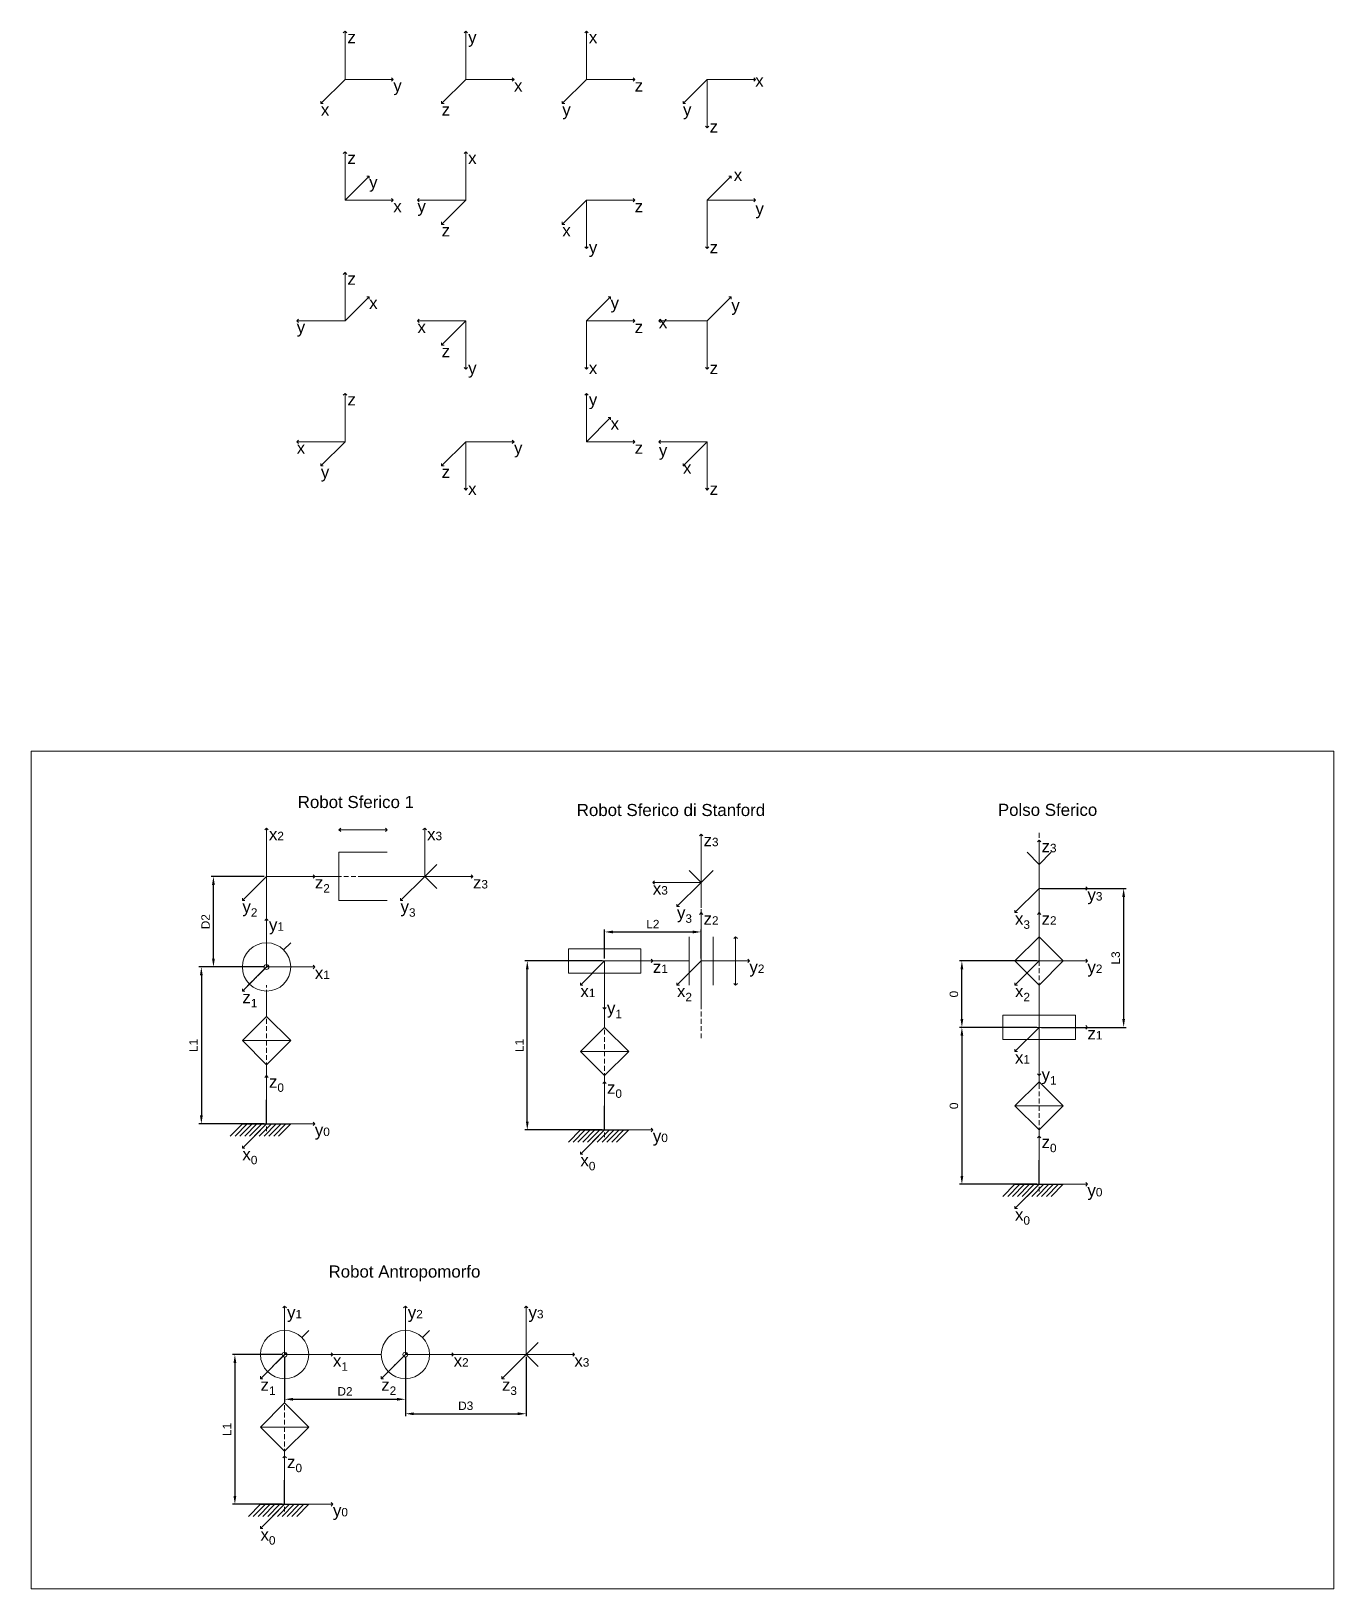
# Model space of a CAD drawing. Header units: millimetres. Extents: x 50 to 1880, y 50 to 1062.
# Drawn here: x 625 to 1165, y 417 to 1062 of the extents above; entities that cross this region are included whole.
import ezdxf

# ---------------------------------------------------------------- set-up
doc = ezdxf.new("R2010")
doc.units = ezdxf.units.MM
doc.linetypes.add('ACISOWELD', pattern=[3, 2, -1])
doc.linetypes.add('AM_ISO08W050x2', pattern=[9, 6, -0.75, 1.5, -0.75])
doc.layers.get('0').update_dxf_attribs({"lineweight": 25})
for name, color, linetype, lineweight in [('AM_5', 64, 'Continuous', 25), ('AM_7', 42, 'ACISOWELD', 20), ('link', 7, 'Continuous', 18), ('xAsse', 1, 'Continuous', 20), ('yAsse', 3, 'Continuous', 20), ('zAsse', 5, 'Continuous', 20)]:
    doc.layers.add(name, color=color, linetype=linetype, lineweight=lineweight)
doc.styles.get("Standard").update_dxf_attribs({"font": 'arial.ttf'})
doc.dimstyles.new('AM_ISO$0', dxfattribs={"dimtxt": 3.5, "dimasz": 3.5, "dimexe": 1, "dimexo": 1, "dimgap": 1.5, "dimtad": 1, "dimdsep": 46, "dimtxsty": 'Standard', "dimcen": 0, "dimclrd": 256, "dimclre": 256, "dimclrt": 2, "dimadec": 0, "dimazin": 2, "dimtp": 0.1, "dimtm": 0.1, "dimtfac": 0.71, "dimtdec": 3, "dimtmove": 0, "dimatfit": 3, "dimfxl": 1, "dimlwd": -1, "dimlwe": -1, "dimarcsym": 1})

# ---------------------------------------------------------------- blocks, each defined once
blk = doc.blocks.new('Terra')
for p, q in [((0, 0), (0, 10)), ((-10, 0), (-15, -5)), ((-8, 0), (-13, -5)), ((-6, 0), (-11, -5)), ((-10, 0), (10, 0)), ((-4, 0), (-9, -5)), ((-2, 0), (-7, -5)), ((0, 0), (-5, -5)), ((2, 0), (-3, -5)), ((4, 0), (-1, -5)), ((6, 0), (1, -5)), ((8, 0), (3, -5)), ((10, 0), (5, -5))]:
    blk.add_line(p, q)
at = {"layer": 'AM_7'}
blk.add_line((0, -3), (0, 23), dxfattribs=at)
blk = doc.blocks.new('Rotoidale-Pivot-laterale')
for p, q in [((0, 30), (0, 40)), ((-10, 20), (0, 30)), ((0, 30), (10, 20)), ((-10, 20), (10, 20)), ((-10, 20), (0, 10)), ((10, 20), (0, 10)), ((0, 10), (0, 0))]:
    blk.add_line(p, q)
at = {"layer": 'AM_7'}
blk.add_line((0, -3), (0, 43), dxfattribs=at)
blk = doc.blocks.new('Rotoidale-Cerniera-alto')
blk.add_line((0, 10), (0, 20))
for radius in [10, 1]:
    blk.add_circle((0, 0), radius)
at = {"layer": 'AM_7', "linetype": 'AM_ISO08W050x2'}
for p, q in [((7.07, 7.07), (10, 10)), ((-10, -10), (0.71, 0.71))]:
    blk.add_line(p, q, dxfattribs=at)
blk = doc.blocks.new('Lineare-Teleferico-laterale')
for points in [[(0, 20), (0, 40)], [(-10, 10), (-10, 30)], [(10, 10), (10, 30)], [(-10, 10), (10, 10)], [(0, 10), (0, 0)]]:
    blk.add_lwpolyline(points)
at = {"layer": 'AM_7'}
blk.add_line((0, 53), (0, -13), dxfattribs=at)
at = {"layer": 'link'}
for p, q in [((-19.29, 30), (-20, 29.29)), ((-19.29, 10), (-19.29, 30)), ((-19.29, 30), (-18.59, 29.29)), ((-19.29, 10), (-20, 10.71)), ((-19.29, 10), (-18.59, 10.71))]:
    blk.add_line(p, q, dxfattribs=at)
blk = doc.blocks.new('pinza')
for p, q in [((0, 10), (-5, 15)), ((0, 10), (5, 15)), ((0, 0), (0, 10))]:
    blk.add_line(p, q)
at = {"layer": 'AM_7'}
blk.add_line((0, 23), (0, -13), dxfattribs=at)
blk = doc.blocks.new('*D387')
at = {"layer": 'AM_5', "linetype": 'ByBlock', "transparency": 16777216}
for p, q in [((721.5, 674.37), (694.5, 674.37)), ((695.5, 670.87), (695.5, 612.87)), ((721.5, 609.37), (694.5, 609.37))]:
    blk.add_line(p, q, dxfattribs=at)
at = {"layer": 'AM_5', "transparency": 16777216}
for points in [[(694.92, 670.87), (696.08, 670.87), (695.5, 674.37)], [(694.92, 612.87), (696.08, 612.87), (695.5, 609.37)]]:
    blk.add_solid(points, dxfattribs=at)
at = {"layer": 'Defpoints', "color": 0, "transparency": 16777216}
for p in [(722.5, 674.37), (695.5, 609.37), (722.5, 609.37)]:
    blk.add_point(p, dxfattribs=at)
at = {"layer": 'AM_5', "color": 30, "transparency": 16777216, "insert": (692.24, 641.87), "char_height": 3.5, "attachment_point": 5, "rotation": 90}
blk.add_mtext('L1', dxfattribs=at)
blk = doc.blocks.new('*D388')
at = {"layer": 'AM_5', "linetype": 'ByBlock', "transparency": 16777216}
for p, q in [((721.5, 711.87), (699.5, 711.87)), ((700.5, 677.87), (700.5, 708.37)), ((721.5, 674.37), (699.5, 674.37))]:
    blk.add_line(p, q, dxfattribs=at)
at = {"layer": 'AM_5', "transparency": 16777216}
for points in [[(699.92, 708.37), (701.08, 708.37), (700.5, 711.87)], [(699.92, 677.87), (701.08, 677.87), (700.5, 674.37)]]:
    blk.add_solid(points, dxfattribs=at)
at = {"layer": 'Defpoints', "color": 0, "transparency": 16777216}
for p in [(700.5, 711.87), (722.5, 711.87), (722.5, 674.37)]:
    blk.add_point(p, dxfattribs=at)
at = {"layer": 'AM_5', "color": 30, "transparency": 16777216, "insert": (697.24, 693.12), "char_height": 3.5, "attachment_point": 5, "rotation": 90}
blk.add_mtext('D2', dxfattribs=at)
blk = doc.blocks.new('Rotoidale-Cerniera-laterale')
for p, q in [((15, 20), (-15, 20)), ((-15, 20), (-15, 10)), ((15, 10), (15, 20)), ((-10, 15), (20, 15)), ((-15, 10), (15, 10)), ((0, 10), (0, 0))]:
    blk.add_line(p, q)
at = {"layer": 'AM_7'}
blk.add_line((-20, 15), (23, 15), dxfattribs=at)
blk = doc.blocks.new('Lineare-Trapezoidale-frontale')
for p, q in [((-10, 20), (10, 20)), ((-20, 15), (20, 15)), ((-10, 10), (10, 10)), ((0, 10), (0, 0))]:
    blk.add_line(p, q)
at = {"layer": 'AM_7'}
blk.add_line((-33, 15), (33, 15), dxfattribs=at)
at = {"layer": 'link'}
for p, q in [((-10, 29.29), (-9.29, 30)), ((-10, 29.29), (10, 29.29)), ((-10, 29.29), (-9.29, 28.59)), ((10, 29.29), (9.29, 30)), ((10, 29.29), (9.29, 28.59))]:
    blk.add_line(p, q, dxfattribs=at)
blk = doc.blocks.new('*D364')
at = {"layer": 'AM_5', "linetype": 'ByBlock', "transparency": 16777216}
for p, q in [((729, 513.87), (708.39, 513.87)), ((709.39, 510.37), (709.39, 455.37)), ((729, 451.87), (708.39, 451.87))]:
    blk.add_line(p, q, dxfattribs=at)
at = {"layer": 'AM_5', "transparency": 16777216}
for points in [[(708.81, 510.37), (709.98, 510.37), (709.39, 513.87)], [(708.81, 455.37), (709.98, 455.37), (709.39, 451.87)]]:
    blk.add_solid(points, dxfattribs=at)
at = {"layer": 'Defpoints', "color": 0, "transparency": 16777216}
for p in [(730, 513.87), (709.39, 451.87), (730, 451.87)]:
    blk.add_point(p, dxfattribs=at)
at = {"layer": 'AM_5', "color": 30, "transparency": 16777216, "insert": (706.14, 482.87), "char_height": 3.5, "attachment_point": 5, "rotation": 90}
blk.add_mtext('L1', dxfattribs=at)
blk = doc.blocks.new('*D330')
at = {"layer": 'AM_5', "linetype": 'ByBlock', "transparency": 16777216}
for p, q in [((730, 512.87), (730, 494.37)), ((780, 512.87), (780, 494.37)), ((733.5, 495.37), (776.5, 495.37))]:
    blk.add_line(p, q, dxfattribs=at)
at = {"layer": 'AM_5', "transparency": 16777216}
for points in [[(733.5, 495.95), (733.5, 494.79), (730, 495.37)], [(776.5, 495.95), (776.5, 494.79), (780, 495.37)]]:
    blk.add_solid(points, dxfattribs=at)
at = {"layer": 'Defpoints', "color": 0, "transparency": 16777216}
for p in [(730, 513.87), (780, 513.87), (780, 495.37)]:
    blk.add_point(p, dxfattribs=at)
at = {"layer": 'AM_5', "color": 30, "transparency": 16777216, "insert": (755, 498.63), "char_height": 3.5, "attachment_point": 5}
blk.add_mtext('D2', dxfattribs=at)
blk = doc.blocks.new('*D365')
at = {"layer": 'AM_5', "linetype": 'ByBlock', "transparency": 16777216}
for p, q in [((780, 512.87), (780, 488.37)), ((830, 512.87), (830, 488.37)), ((783.5, 489.37), (826.5, 489.37))]:
    blk.add_line(p, q, dxfattribs=at)
at = {"layer": 'AM_5', "transparency": 16777216}
for points in [[(783.5, 489.95), (783.5, 488.78), (780, 489.37)], [(826.5, 489.95), (826.5, 488.78), (830, 489.37)]]:
    blk.add_solid(points, dxfattribs=at)
at = {"layer": 'Defpoints', "color": 0, "transparency": 16777216}
for p in [(780, 513.87), (830, 513.87), (830, 489.37)]:
    blk.add_point(p, dxfattribs=at)
at = {"layer": 'AM_5', "color": 30, "transparency": 16777216, "insert": (805, 492.65), "char_height": 3.5, "attachment_point": 5}
blk.add_mtext('D3', dxfattribs=at)
blk = doc.blocks.new('Rotoidale-cerniera-frontale')
for p, q in [((0, 15), (0, 30)), ((15, 20), (-15, 20)), ((-15, 20), (-15, 10)), ((15, 10), (15, 20)), ((-10, 15), (10, 15)), ((-15, 10), (15, 10)), ((0, 10), (0, 0))]:
    blk.add_line(p, q)
at = {"layer": 'AM_7'}
blk.add_line((-20, 15), (23, 15), dxfattribs=at)
blk = doc.blocks.new('*D355')
at = {"layer": 'AM_5', "linetype": 'ByBlock', "transparency": 16777216}
for p, q in [((1041.5, 649.37), (1009.5, 649.37)), ((1010.5, 645.87), (1010.5, 587.87)), ((1041.5, 584.37), (1009.5, 584.37))]:
    blk.add_line(p, q, dxfattribs=at)
at = {"layer": 'AM_5', "transparency": 16777216}
for points in [[(1009.92, 645.87), (1011.08, 645.87), (1010.5, 649.37)], [(1009.92, 587.87), (1011.08, 587.87), (1010.5, 584.37)]]:
    blk.add_solid(points, dxfattribs=at)
at = {"layer": 'Defpoints', "color": 0, "transparency": 16777216}
for p in [(1042.5, 649.37), (1010.5, 584.37), (1042.5, 584.37)]:
    blk.add_point(p, dxfattribs=at)
at = {"layer": 'AM_5', "color": 30, "transparency": 16777216, "insert": (1007.21, 616.87), "char_height": 3.5, "attachment_point": 5, "rotation": 90}
blk.add_mtext('0', dxfattribs=at)
blk = doc.blocks.new('*D356')
at = {"layer": 'AM_5', "linetype": 'ByBlock', "transparency": 16777216}
for p, q in [((1041.5, 676.87), (1009.5, 676.87)), ((1010.5, 652.87), (1010.5, 673.37)), ((1041.5, 649.37), (1009.5, 649.37))]:
    blk.add_line(p, q, dxfattribs=at)
at = {"layer": 'AM_5', "transparency": 16777216}
for points in [[(1009.92, 673.37), (1011.08, 673.37), (1010.5, 676.87)], [(1009.92, 652.87), (1011.08, 652.87), (1010.5, 649.37)]]:
    blk.add_solid(points, dxfattribs=at)
at = {"layer": 'Defpoints', "color": 0, "transparency": 16777216}
for p in [(1010.5, 676.87), (1042.5, 676.87), (1042.5, 649.37)]:
    blk.add_point(p, dxfattribs=at)
at = {"layer": 'AM_5', "color": 30, "transparency": 16777216, "insert": (1007.21, 663.12), "char_height": 3.5, "attachment_point": 5, "rotation": 90}
blk.add_mtext('0', dxfattribs=at)
blk = doc.blocks.new('*D357')
at = {"layer": 'AM_5', "linetype": 'ByBlock', "transparency": 16777216}
for p, q in [((1043.5, 706.87), (1078.5, 706.87)), ((1077.5, 703.37), (1077.5, 652.87)), ((1043.5, 649.37), (1078.5, 649.37))]:
    blk.add_line(p, q, dxfattribs=at)
at = {"layer": 'AM_5', "transparency": 16777216}
for points in [[(1076.92, 703.37), (1078.08, 703.37), (1077.5, 706.87)], [(1076.92, 652.87), (1078.08, 652.87), (1077.5, 649.37)]]:
    blk.add_solid(points, dxfattribs=at)
at = {"layer": 'Defpoints', "color": 0, "transparency": 16777216}
for p in [(1042.5, 706.87), (1042.5, 649.37), (1077.5, 649.37)]:
    blk.add_point(p, dxfattribs=at)
at = {"layer": 'AM_5', "color": 30, "transparency": 16777216, "insert": (1074.21, 678.12), "char_height": 3.5, "attachment_point": 5, "rotation": 90}
blk.add_mtext('L3', dxfattribs=at)
blk = doc.blocks.new('*D362')
at = {"layer": 'AM_5', "linetype": 'ByBlock', "transparency": 16777216}
for p, q in [((861.5, 676.87), (829.5, 676.87)), ((830.5, 610.37), (830.5, 673.37)), ((861.5, 606.87), (829.5, 606.87))]:
    blk.add_line(p, q, dxfattribs=at)
at = {"layer": 'AM_5', "transparency": 16777216}
for points in [[(829.92, 673.37), (831.08, 673.37), (830.5, 676.87)], [(829.92, 610.37), (831.08, 610.37), (830.5, 606.87)]]:
    blk.add_solid(points, dxfattribs=at)
at = {"layer": 'Defpoints', "color": 0, "transparency": 16777216}
for p in [(830.5, 676.87), (862.5, 676.87), (862.5, 606.87)]:
    blk.add_point(p, dxfattribs=at)
at = {"layer": 'AM_5', "color": 30, "transparency": 16777216, "insert": (827.24, 641.87), "char_height": 3.5, "attachment_point": 5, "rotation": 90}
blk.add_mtext('L1', dxfattribs=at)
blk = doc.blocks.new('*D363')
at = {"layer": 'AM_5', "linetype": 'ByBlock', "transparency": 16777216}
for p, q in [((862.5, 677.87), (862.5, 689.87)), ((866, 688.87), (899, 688.87)), ((902.5, 677.87), (902.5, 689.87))]:
    blk.add_line(p, q, dxfattribs=at)
at = {"layer": 'AM_5', "transparency": 16777216}
for points in [[(866, 689.45), (866, 688.28), (862.5, 688.87)], [(899, 689.45), (899, 688.28), (902.5, 688.87)]]:
    blk.add_solid(points, dxfattribs=at)
at = {"layer": 'Defpoints', "color": 0, "transparency": 16777216}
for p in [(902.5, 688.87), (862.5, 676.87), (902.5, 676.87)]:
    blk.add_point(p, dxfattribs=at)
at = {"layer": 'AM_5', "color": 30, "transparency": 16777216, "insert": (882.5, 692.12), "char_height": 3.5, "attachment_point": 5}
blk.add_mtext('L2', dxfattribs=at)

msp = doc.modelspace()

# ---------------------------------------------------------------- linework, layer by layer
at = {"layer": 'link'}
for p, q in [((722.5, 681.865), (722.5, 711.865)), ((722.5, 711.865), (742.5, 711.865)), ((1042.5, 706.865), (1042.5, 696.865)), ((887.5, 676.865), (882.5, 676.865)), ((1042.5, 656.865), (1042.5, 651.865)), ((1042.5, 624.365), (1042.5, 634.365)), ((750, 513.865), (770, 513.865)), ((800, 513.865), (820, 513.865))]:
    msp.add_line(p, q, dxfattribs=at)
msp.add_lwpolyline([(625, 763.73), (1164.568, 763.73), (1164.568, 416.865), (625, 416.865)], close=True, dxfattribs=at)
at = {"layer": 'xAsse'}
for p, q in [((855, 1061.865), (854.293, 1061.158)), ((855, 1041.865), (855, 1061.865)), ((855, 1061.865), (855.707, 1061.158)), ((755, 1041.865), (745, 1031.865)), ((805, 1041.865), (825, 1041.865)), ((825, 1041.865), (824.293, 1042.572)), ((825, 1041.865), (824.293, 1041.158)), ((905, 1041.865), (925, 1041.865)), ((925, 1041.865), (924.293, 1042.572)), ((925, 1041.865), (924.293, 1041.158)), ((745, 1031.865), (745, 1032.865)), ((745, 1031.865), (746, 1031.865)), ((805, 1011.865), (804.293, 1011.158)), ((805, 991.865), (805, 1011.865)), ((805, 1011.865), (805.707, 1011.158)), ((905, 991.865), (915, 1001.865)), ((915, 1001.865), (914, 1001.865)), ((915, 1001.865), (915, 1000.865)), ((755, 991.865), (775, 991.865)), ((775, 991.865), (774.293, 992.572)), ((775, 991.865), (774.293, 991.158)), ((855, 991.865), (845, 981.865)), ((845, 981.865), (845, 982.865)), ((845, 981.865), (846, 981.865)), ((755, 941.865), (765, 951.865)), ((765, 951.865), (764, 951.865)), ((765, 951.865), (765, 950.865)), ((785, 941.865), (785.707, 942.572)), ((805, 941.865), (785, 941.865)), ((785, 941.865), (785.707, 941.158)), ((855, 941.865), (855, 921.865)), ((885, 941.865), (885.707, 942.572)), ((905, 941.865), (885, 941.865)), ((885, 941.865), (885.707, 941.158)), ((855, 921.865), (854.293, 922.572)), ((855, 921.865), (855.707, 922.572)), ((855, 891.865), (865, 901.865)), ((865, 901.865), (864, 901.865)), ((865, 901.865), (865, 900.865)), ((735, 891.865), (735.707, 892.572)), ((755, 891.865), (735, 891.865)), ((735, 891.865), (735.707, 891.158)), ((805, 891.865), (805, 871.865)), ((905, 891.865), (895, 881.865)), ((895, 881.865), (895, 882.865)), ((895, 881.865), (896, 881.865)), ((805, 871.865), (804.293, 872.572)), ((805, 871.865), (805.707, 872.572)), ((722.5, 731.865), (721.793, 731.158)), ((722.5, 711.865), (722.5, 731.865)), ((722.5, 731.865), (723.207, 731.158)), ((788, 731.865), (787.293, 731.158)), ((788, 711.865), (788, 731.865)), ((788, 731.865), (788.707, 731.158)), ((882.5, 709.365), (883.207, 710.072)), ((902.5, 709.365), (882.5, 709.365)), ((882.5, 709.365), (883.207, 708.658)), ((1042.5, 706.865), (1032.5, 696.865)), ((1032.5, 696.865), (1032.5, 697.865)), ((1032.5, 696.865), (1033.5, 696.865)), ((722.5, 674.365), (742.5, 674.365)), ((742.5, 674.365), (741.793, 675.072)), ((742.5, 674.365), (741.793, 673.658)), ((862.5, 676.865), (852.5, 666.865)), ((902.5, 676.865), (892.5, 666.865)), ((1042.5, 676.865), (1032.5, 666.865)), ((852.5, 666.865), (852.5, 667.865)), ((852.5, 666.865), (853.5, 666.865)), ((892.5, 666.865), (892.5, 667.865)), ((892.5, 666.865), (893.5, 666.865)), ((1032.5, 666.865), (1032.5, 667.865)), ((1032.5, 666.865), (1033.5, 666.865)), ((1042.5, 649.365), (1032.5, 639.365)), ((1032.5, 639.365), (1032.5, 640.365)), ((1032.5, 639.365), (1033.5, 639.365)), ((722.5, 609.365), (712.5, 599.365)), ((862.5, 606.865), (852.5, 596.865)), ((712.5, 599.365), (712.5, 600.365)), ((712.5, 599.365), (713.5, 599.365)), ((852.5, 596.865), (852.5, 597.865)), ((852.5, 596.865), (853.5, 596.865)), ((1042.5, 584.365), (1032.5, 574.365)), ((1032.5, 574.365), (1032.5, 575.365)), ((1032.5, 574.365), (1033.5, 574.365)), ((730, 513.865), (750, 513.865)), ((750, 513.865), (749.293, 514.572)), ((750, 513.865), (749.293, 513.158)), ((780, 513.865), (800, 513.865)), ((800, 513.865), (799.293, 514.572)), ((800, 513.865), (799.293, 513.158)), ((830, 513.865), (850, 513.865)), ((850, 513.865), (849.293, 514.572)), ((850, 513.865), (849.293, 513.158)), ((730, 451.865), (720, 441.865)), ((720, 441.865), (720, 442.865)), ((720, 441.865), (721, 441.865))]:
    msp.add_line(p, q, dxfattribs=at)
at = {"layer": 'yAsse'}
for p, q in [((805, 1061.865), (804.293, 1061.158)), ((805, 1041.865), (805, 1061.865)), ((805, 1061.865), (805.707, 1061.158)), ((755, 1041.865), (775, 1041.865)), ((775, 1041.865), (774.293, 1042.572)), ((775, 1041.865), (774.293, 1041.158)), ((855, 1041.865), (845, 1031.865)), ((905, 1041.865), (895, 1031.865)), ((845, 1031.865), (845, 1032.865)), ((895, 1031.865), (895, 1032.865)), ((845, 1031.865), (846, 1031.865)), ((895, 1031.865), (896, 1031.865)), ((755, 991.865), (765, 1001.865)), ((765, 1001.865), (764, 1001.865)), ((765, 1001.865), (765, 1000.865)), ((785, 991.865), (785.707, 992.572)), ((805, 991.865), (785, 991.865)), ((785, 991.865), (785.707, 991.158)), ((855, 991.865), (855, 971.865)), ((905, 991.865), (925, 991.865)), ((925, 991.865), (924.293, 992.572)), ((925, 991.865), (924.293, 991.158)), ((855, 971.865), (854.293, 972.572)), ((855, 971.865), (855.707, 972.572)), ((855, 941.865), (865, 951.865)), ((865, 951.865), (864, 951.865)), ((865, 951.865), (865, 950.865)), ((905, 941.865), (915, 951.865)), ((915, 951.865), (914, 951.865)), ((915, 951.865), (915, 950.865)), ((735, 941.865), (735.707, 942.572)), ((755, 941.865), (735, 941.865)), ((735, 941.865), (735.707, 941.158)), ((805, 941.865), (805, 921.865)), ((805, 921.865), (804.293, 922.572)), ((805, 921.865), (805.707, 922.572)), ((855, 911.865), (854.293, 911.158)), ((855, 891.865), (855, 911.865)), ((855, 911.865), (855.707, 911.158)), ((755, 891.865), (745, 881.865)), ((805, 891.865), (825, 891.865)), ((825, 891.865), (824.293, 892.572)), ((825, 891.865), (824.293, 891.158)), ((885, 891.865), (885.707, 892.572)), ((905, 891.865), (885, 891.865)), ((885, 891.865), (885.707, 891.158)), ((745, 881.865), (745, 882.865)), ((745, 881.865), (746, 881.865)), ((722.5, 711.865), (712.5, 701.865)), ((788, 711.865), (778, 701.865)), ((902.5, 709.365), (892.5, 699.365)), ((1042.5, 706.865), (1062.5, 706.865)), ((1062.5, 706.865), (1061.793, 707.572)), ((1062.5, 706.865), (1061.793, 706.158)), ((712.5, 701.865), (712.5, 702.865)), ((712.5, 701.865), (713.5, 701.865)), ((778, 701.865), (778, 702.865)), ((778, 701.865), (779, 701.865)), ((892.5, 699.365), (892.5, 700.365)), ((892.5, 699.365), (893.5, 699.365)), ((722.5, 694.365), (721.793, 693.658)), ((722.5, 674.365), (722.5, 694.365)), ((722.5, 694.365), (723.207, 693.658)), ((922.5, 676.865), (921.793, 677.572)), ((1062.5, 676.865), (1061.793, 677.572)), ((862.5, 676.865), (862.5, 656.865)), ((902.5, 676.865), (922.5, 676.865)), ((922.5, 676.865), (921.793, 676.158)), ((1042.5, 676.865), (1062.5, 676.865)), ((1062.5, 676.865), (1061.793, 676.158)), ((862.5, 656.865), (861.793, 657.572)), ((862.5, 656.865), (863.207, 657.572)), ((1042.5, 649.365), (1042.5, 629.365)), ((1042.5, 629.365), (1041.793, 630.072)), ((1042.5, 629.365), (1043.207, 630.072)), ((722.5, 609.365), (742.5, 609.365)), ((742.5, 609.365), (741.793, 610.072)), ((742.5, 609.365), (741.793, 608.658)), ((862.5, 606.865), (882.5, 606.865)), ((882.5, 606.865), (881.793, 607.572)), ((882.5, 606.865), (881.793, 606.158)), ((1042.5, 584.365), (1062.5, 584.365)), ((1062.5, 584.365), (1061.793, 585.072)), ((1062.5, 584.365), (1061.793, 583.658)), ((730, 533.865), (729.293, 533.158)), ((730, 513.865), (730, 533.865)), ((730, 533.865), (730.707, 533.158)), ((780, 533.865), (779.293, 533.158)), ((780, 513.865), (780, 533.865)), ((780, 533.865), (780.707, 533.158)), ((830, 533.865), (829.293, 533.158)), ((830, 513.865), (830, 533.865)), ((830, 533.865), (830.707, 533.158)), ((730, 451.865), (750, 451.865)), ((750, 451.865), (749.293, 452.572)), ((750, 451.865), (749.293, 451.158))]:
    msp.add_line(p, q, dxfattribs=at)
at = {"layer": 'zAsse'}
for p, q in [((755, 1061.865), (754.293, 1061.158)), ((755, 1041.865), (755, 1061.865)), ((755, 1061.865), (755.707, 1061.158)), ((805, 1041.865), (795, 1031.865)), ((855, 1041.865), (875, 1041.865)), ((875, 1041.865), (874.293, 1042.572)), ((875, 1041.865), (874.293, 1041.158)), ((905, 1041.865), (905, 1021.865)), ((795, 1031.865), (795, 1032.865)), ((795, 1031.865), (796, 1031.865)), ((905, 1021.865), (904.293, 1022.572)), ((905, 1021.865), (905.707, 1022.572)), ((755, 1011.865), (754.293, 1011.158)), ((755, 991.865), (755, 1011.865)), ((755, 1011.865), (755.707, 1011.158)), ((805, 991.865), (795, 981.865)), ((855, 991.865), (875, 991.865)), ((875, 991.865), (874.293, 992.572)), ((875, 991.865), (874.293, 991.158)), ((905, 991.865), (905, 971.865)), ((795, 981.865), (795, 982.865)), ((795, 981.865), (796, 981.865)), ((905, 971.865), (904.293, 972.572)), ((905, 971.865), (905.707, 972.572)), ((755, 961.865), (754.293, 961.158)), ((755, 941.865), (755, 961.865)), ((755, 961.865), (755.707, 961.158)), ((805, 941.865), (795, 931.865)), ((855, 941.865), (875, 941.865)), ((875, 941.865), (874.293, 942.572)), ((875, 941.865), (874.293, 941.158)), ((905, 941.865), (905, 921.865)), ((795, 931.865), (795, 932.865)), ((795, 931.865), (796, 931.865)), ((905, 921.865), (904.293, 922.572)), ((905, 921.865), (905.707, 922.572)), ((755, 911.865), (754.293, 911.158)), ((755, 891.865), (755, 911.865)), ((755, 911.865), (755.707, 911.158)), ((805, 891.865), (795, 881.865)), ((855, 891.865), (875, 891.865)), ((875, 891.865), (874.293, 892.572)), ((875, 891.865), (874.293, 891.158)), ((905, 891.865), (905, 871.865)), ((795, 881.865), (795, 882.865)), ((795, 881.865), (796, 881.865)), ((905, 871.865), (904.293, 872.572)), ((905, 871.865), (905.707, 872.572)), ((902.5, 729.365), (901.793, 728.658)), ((902.5, 709.365), (902.5, 729.365)), ((902.5, 729.365), (903.207, 728.658)), ((1042.5, 726.865), (1041.793, 726.158)), ((1042.5, 706.865), (1042.5, 726.865)), ((1042.5, 726.865), (1043.207, 726.158)), ((722.5, 711.865), (742.5, 711.865)), ((742.5, 711.865), (741.793, 712.572)), ((742.5, 711.865), (741.793, 711.158)), ((788, 711.865), (808, 711.865)), ((808, 711.865), (807.293, 712.572)), ((808, 711.865), (807.293, 711.158)), ((902.5, 696.865), (901.793, 696.158)), ((902.5, 676.865), (902.5, 696.865)), ((902.5, 696.865), (903.207, 696.158)), ((1042.5, 696.865), (1041.793, 696.158)), ((1042.5, 676.865), (1042.5, 696.865)), ((1042.5, 696.865), (1043.207, 696.158)), ((882.5, 676.865), (881.793, 677.572)), ((722.5, 674.365), (712.5, 664.365)), ((862.5, 676.865), (882.5, 676.865)), ((882.5, 676.865), (881.793, 676.158)), ((712.5, 664.365), (712.5, 665.365)), ((712.5, 664.365), (713.5, 664.365)), ((1042.5, 649.365), (1062.5, 649.365)), ((1062.5, 649.365), (1061.793, 650.072)), ((1062.5, 649.365), (1061.793, 648.658)), ((722.5, 629.365), (721.793, 628.658)), ((722.5, 609.365), (722.5, 629.365)), ((722.5, 629.365), (723.207, 628.658)), ((862.5, 626.865), (861.793, 626.158)), ((862.5, 606.865), (862.5, 626.865)), ((862.5, 626.865), (863.207, 626.158)), ((1042.5, 604.365), (1041.793, 603.658)), ((1042.5, 584.365), (1042.5, 604.365)), ((1042.5, 604.365), (1043.207, 603.658)), ((730, 513.865), (720, 503.865)), ((780, 513.865), (770, 503.865)), ((830, 513.865), (820, 503.865)), ((720, 503.865), (720, 504.865)), ((720, 503.865), (721, 503.865)), ((770, 503.865), (770, 504.865)), ((770, 503.865), (771, 503.865)), ((820, 503.865), (820, 504.865)), ((820, 503.865), (821, 503.865)), ((730, 471.865), (729.293, 471.158)), ((730, 451.865), (730, 471.865)), ((730, 471.865), (730.707, 471.158))]:
    msp.add_line(p, q, dxfattribs=at)

# ---------------------------------------------------------------- block references
for p in [(722.5, 609.365), (862.5, 606.865), (1042.5, 584.365), (730, 451.865)]:
    msp.add_blockref('Terra', p)
at = {"layer": 'link', "rotation": 270}
for name, p in [('Lineare-Teleferico-laterale', (742.5, 711.865)), ('pinza', (778, 711.865)), ('Lineare-Trapezoidale-frontale', (887.5, 676.865)), ('pinza', (820, 513.865))]:
    msp.add_blockref(name, p, dxfattribs=at)
at = {"layer": 'link'}
for name, p in [('pinza', (1042.5, 706.865)), ('pinza', (902.5, 699.365)), ('Rotoidale-Pivot-laterale', (1042.5, 656.865)), ('Rotoidale-Cerniera-alto', (722.5, 674.365)), ('Rotoidale-Cerniera-laterale', (862.5, 661.865)), ('Rotoidale-Pivot-laterale', (722.5, 623.865)), ('Rotoidale-cerniera-frontale', (1042.5, 634.365)), ('Rotoidale-Pivot-laterale', (862.5, 619.365)), ('Rotoidale-Pivot-laterale', (1042.5, 596.865)), ('Rotoidale-Pivot-laterale', (730, 463.865))]:
    msp.add_blockref(name, p, dxfattribs=at)
at = {"layer": 'link', "xscale": -1, "rotation": 270}
for p in [(730, 513.865), (780, 513.865)]:
    msp.add_blockref('Rotoidale-Cerniera-alto', p, dxfattribs=at)

# ---------------------------------------------------------------- texts
at = {"char_height": 5}
for s, insert, attachment_point in [('z', (756, 1061.865), 1), ('y', (806, 1061.865), 1), ('x', (856, 1061.865), 1), ('y', (775, 1041.865), 1), ('x', (825, 1041.865), 1), ('z', (875, 1041.865), 1), ('x', (924.909, 1038.865), 7), ('x', (745, 1031.865), 1), ('z', (795, 1031.865), 1), ('y', (845, 1031.865), 1), ('y', (895, 1031.865), 1), ('z', (906, 1024.865), 1), ('z', (756, 1011.865), 1), ('x', (806, 1011.865), 1), ('y', (765, 1001.865), 1), ('x', (916, 999.865), 7), ('x', (775, 991.865), 1), ('y', (785, 991.865), 1), ('z', (875, 991.865), 1), ('y', (925, 990.865), 1), ('z', (795, 981.865), 1), ('x', (845, 981.865), 1), ('y', (856, 974.865), 1), ('z', (906, 974.865), 1), ('z', (756, 961.865), 1), ('x', (765, 951.865), 1), ('y', (865, 951.865), 1), ('y', (915, 950.865), 1), ('x', (885, 938.865), 7), ('y', (735, 941.865), 1), ('x', (785, 941.865), 1), ('z', (875, 941.865), 1), ('z', (795, 931.865), 1), ('y', (806, 924.865), 1), ('x', (856, 924.865), 1), ('z', (906, 924.865), 1), ('z', (756, 911.865), 1), ('y', (856, 911.865), 1), ('x', (865, 901.865), 1), ('x', (735, 891.865), 1), ('y', (825, 891.865), 1), ('z', (875, 891.865), 1), ('y', (885, 890.865), 1), ('y', (745, 881.865), 1), ('z', (795, 881.865), 1), ('x', (895, 878.63), 7), ('x', (806, 874.865), 1), ('z', (906, 874.865), 1), ('x{\\A1;\\H0.7x;\\S^ 2;}', (723.5, 731.865), 1), ('x{\\A1;\\H0.7x;\\S^ 3;}', (789, 731.865), 1), ('z{\\A1;\\H0.7x;\\S^ 3;}', (903.5, 729.365), 1), ('z{\\A1;\\H0.7x;\\S^ 3;}', (1043.5, 726.865), 1), ('\\A1;z{\\H0.7x;\\S^ 2;}', (742.5, 711.865), 1), ('z{\\A1;\\H0.7x;\\S^ 3;}', (808, 711.865), 1), ('x{\\A1;\\H0.7x;\\S^ 3;}', (882.5, 709.365), 1), ('y{\\A1;\\H0.7x;\\S^ 3;}', (1062.5, 706.865), 1), ('\\A1;y{\\H0.7x;\\S^ 2;}', (712.5, 701.865), 1), ('\\A1;y{\\H0.7x;\\S^ 3;}', (778, 701.865), 1), ('\\A1;y{\\H0.7x;\\S^ 3;}', (892.5, 699.365), 1), ('y{\\A1;\\H0.7x;\\S^ 1;}', (723.5, 694.365), 1), ('z{\\A1;\\H0.7x;\\S^ 2;}', (903.5, 696.865), 1), ('\\A1;x{\\H0.7x;\\S^ 3;}', (1032.5, 696.865), 1), ('z{\\A1;\\H0.7x;\\S^ 2;}', (1043.5, 696.865), 1), ('x{\\A1;\\H0.7x;\\S^ 1;}', (742.5, 674.365), 1), ('z{\\A1;\\H0.7x;\\S^ 1;}', (882.5, 676.865), 1), ('y{\\A1;\\H0.7x;\\S^ 2;}', (922.5, 676.865), 1), ('y{\\A1;\\H0.7x;\\S^ 2;}', (1062.5, 676.865), 1), ('x{\\A1;\\H0.7x;\\S^ 1;}', (852.5, 666.865), 1), ('\\A1;x{\\H0.7x;\\S^ 2;}', (892.5, 666.865), 1), ('\\A1;x{\\H0.7x;\\S^ 2;}', (1032.5, 666.865), 1), ('\\A1;z{\\H0.7x;\\S^ 1;}', (712.5, 664.365), 1), ('\\A1;y{\\H0.7x;\\S^ 1;}', (863.5, 659.865), 1), ('z{\\A1;\\H0.7x;\\S^ 1;}', (1062.5, 649.365), 1), ('x{\\A1;\\H0.7x;\\S^ 1;}', (1032.5, 639.365), 1), ('\\A1;z{\\H0.7x;\\S^ 0;}', (723.5, 629.365), 1), ('\\A1;z{\\H0.7x;\\S^ 0;}', (863.5, 626.865), 1), ('\\A1;y{\\H0.7x;\\S^ 1;}', (1043.5, 632.365), 1), ('y{\\A1;\\H0.7x;\\S^ 0;}', (742.5, 609.365), 1), ('y{\\A1;\\H0.7x;\\S^ 0;}', (882.5, 606.865), 1), ('\\A1;z{\\H0.7x;\\S^ 0;}', (1043.5, 604.365), 1), ('\\A1;x{\\H0.7x;\\S^ 0;}', (712.5, 599.365), 1), ('\\A1;x{\\H0.7x;\\S^ 0;}', (852.5, 596.865), 1), ('y{\\A1;\\H0.7x;\\S^ 0;}', (1062.5, 584.365), 1), ('\\A1;x{\\H0.7x;\\S^ 0;}', (1032.5, 574.365), 1), ('y{\\A1;\\H0.7x;\\S^ 1;}', (731, 533.865), 1), ('y{\\A1;\\H0.7x;\\S^ 2;}', (781, 533.865), 1), ('y{\\A1;\\H0.7x;\\S^ 3;}', (831, 533.865), 1), ('\\A1;x{\\H0.7x;\\S^ 1;}', (750, 513.865), 1), ('x{\\A1;\\H0.7x;\\S^ 2;}', (800, 513.865), 1), ('x{\\A1;\\H0.7x;\\S^ 3;}', (850, 513.865), 1), ('\\A1;z{\\H0.7x;\\S^ 1;}', (720, 503.865), 1), ('\\A1;z{\\H0.7x;\\S^ 2;}', (770, 503.865), 1), ('\\A1;z{\\H0.7x;\\S^ 3;}', (820, 503.865), 1), ('\\A1;z{\\H0.7x;\\S^ 0;}', (731, 471.865), 1), ('y{\\A1;\\H0.7x;\\S^ 0;}', (750, 451.865), 1), ('\\A1;x{\\H0.7x;\\S^ 0;}', (720, 441.865), 1)]:
    msp.add_mtext_dynamic_manual_height_columns(s, width=10, gutter_width=12.5, heights=[0], dxfattribs=dict(at, insert=insert, attachment_point=attachment_point))
at = {"layer": 'link', "char_height": 5, "attachment_point": 1}
for s, insert in [('\\pxqc;Robot Sferico 1', (684.494, 745.173)), ('\\pxqc;Robot Sferico di Stanford', (815, 741.865)), ('\\pxqc;Polso Sferico', (970.993, 741.937)), ('\\pxqc;Robot Antropomorfo', (704.627, 550.758))]:
    msp.add_mtext_dynamic_manual_height_columns(s, width=150, gutter_width=12.5, heights=[0], dxfattribs=dict(at, insert=insert))

# ---------------------------------------------------------------- dimensions: what is measured, and where the dimension line sits
at = {"layer": 'AM_5'}
for base, p1, p2, text, picture, middle in [((700.5, 711.865), (722.5, 674.365), (722.5, 711.865), 'D2', '*D388', (697.243, 693.115)), ((1077.5, 649.365), (1042.5, 706.865), (1042.5, 649.365), 'L3', '*D357', (1074.212, 678.115)), ((695.5, 609.365), (722.5, 674.365), (722.5, 609.365), 'L1', '*D387', (692.243, 641.865)), ((830.5, 676.865), (862.5, 606.865), (862.5, 676.865), 'L1', '*D362', (827.243, 641.865)), ((1010.5, 676.865), (1042.5, 649.365), (1042.5, 676.865), '0', '*D356', (1007.213, 663.115)), ((1010.5, 584.365), (1042.5, 649.365), (1042.5, 584.365), '0', '*D355', (1007.213, 616.865)), ((709.393, 451.865), (730, 513.865), (730, 451.865), 'L1', '*D364', (706.136, 482.865))]:
    dim = msp.add_linear_dim(base=base, p1=p1, p2=p2, angle=90, text=text, dimstyle='AM_ISO$0', override={"dimpost": '', "dimclrt": 30}, dxfattribs=at)
    dim.commit()
    dim.dimension.update_dxf_attribs({"geometry": picture, "text_midpoint": middle})
for base, p1, p2, text, picture, middle in [((902.5, 688.865), (862.5, 676.865), (902.5, 676.865), 'L2', '*D363', (882.5, 692.122)), ((780, 495.37), (730, 513.865), (780, 513.865), 'D2', '*D330', (755, 498.627)), ((830, 489.365), (780, 513.865), (830, 513.865), 'D3', '*D365', (805, 492.653))]:
    dim = msp.add_linear_dim(base=base, p1=p1, p2=p2, text=text, dimstyle='AM_ISO$0', override={"dimpost": '', "dimclrt": 30}, dxfattribs=at)
    dim.commit()
    dim.dimension.update_dxf_attribs({"geometry": picture, "text_midpoint": middle})

doc.saveas('drawing.dxf')
